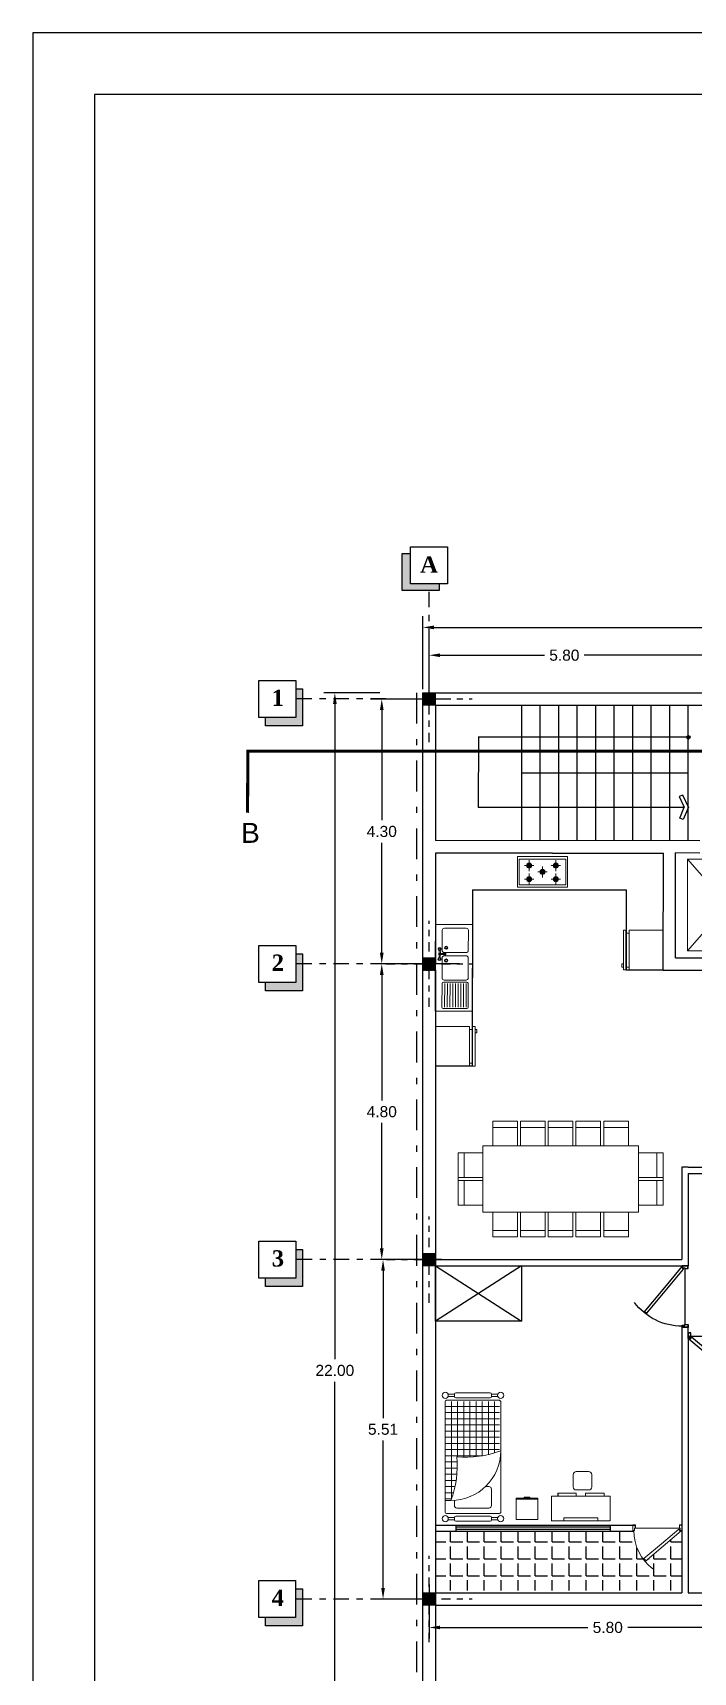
# Model space of a CAD drawing. Header units: metres. Extents: x 118 to 385, y 94 to 136.
# Drawn here: x 149.15 to 159.86, y 109.08 to 135.69 of the extents above; entities that cross this region are included whole.
import ezdxf
from ezdxf.enums import TextEntityAlignment as Align

# ---------------------------------------------------------------- set-up
doc = ezdxf.new("R2010")
doc.units = ezdxf.units.M
doc.header["$MEASUREMENT"] = 0
for name, pattern in [('ACAD_ISO02W100', [15, 12, -3]), ('ACAD_ISO10W100', [18, 12, -3, 0, -3]), ('DASHDOT', [1, 0.5, -0.25, 0, -0.25])]:
    doc.linetypes.add(name, pattern=pattern)
doc.layers.add('13', color=13, linetype='Continuous', lineweight=9)
doc.layers.add('Mobleman', color=8, linetype='Continuous', lineweight=9)
for name, color, linetype in [('AX bandi', 253, 'Continuous'), ('Dimention', 8, 'Continuous'), ('Engheta', 1, 'DASHDOT'), ('Pele', 8, 'Continuous'), ('Sotoon', 8, 'Continuous'), ('window', 8, 'Continuous')]:
    doc.layers.add(name, color=color, linetype=linetype)
doc.styles.add('77', font='swiss.ttf')
doc.styles.add('my number', font='timesbd.ttf')
doc.styles.get("Standard").update_dxf_attribs({"font": 'arial.ttf'})
doc.dimstyles.get("Standard").update_dxf_attribs({"dimtxt": 0.18, "dimasz": 0.18, "dimexe": 0.18, "dimexo": 0.0625, "dimgap": 0.09, "dimtad": 0, "dimtih": 1, "dimtoh": 1, "dimdec": 4, "dimzin": 0, "dimdsep": 46, "dimtxsty": 'Standard', "dimcen": 0.09, "dimadec": 0, "dimazin": 0, "dimtfac": 1, "dimtdec": 4, "dimtofl": 0, "dimtmove": 0, "dimatfit": 3, "dimfxl": 1, "dimtolj": 1, "dimtzin": 0, "dimarcsym": 0})

# ---------------------------------------------------------------- blocks, each defined once
blk = doc.blocks.new('*D46')
at = {"layer": 'Defpoints', "color": 0, "transparency": 16777216}
for p in [(169.282, 126.037), (155.479, 124.975), (169.282, 124.975)]:
    blk.add_point(p, dxfattribs=at)
at = {"layer": 'Dimention', "color": 0, "lineweight": -2, "transparency": 16777216}
for p, q in [((155.479, 125.037), (155.479, 126.217)), ((169.282, 125.037), (169.282, 126.217)), ((155.659, 126.037), (161.996, 126.037)), ((169.102, 126.037), (162.766, 126.037))]:
    blk.add_line(p, q, dxfattribs=at)
at = {"layer": 'Dimention', "color": 0, "transparency": 16777216}
for points in [[(155.659, 126.067), (155.659, 126.007), (155.479, 126.037)], [(169.102, 126.067), (169.102, 126.007), (169.282, 126.037)]]:
    blk.add_solid(points, dxfattribs=at)
at = {"layer": 'Dimention', "color": 0, "transparency": 16777216, "insert": (162.381, 126.037), "char_height": 0.18, "attachment_point": 5}
blk.add_mtext('\\A1;13.80', dxfattribs=at)
blk = doc.blocks.new('*D47')
at = {"layer": 'Defpoints', "color": 0, "transparency": 16777216}
for p in [(161.378, 125.585), (161.378, 125.058), (155.579, 124.775)]:
    blk.add_point(p, dxfattribs=at)
at = {"layer": 'Dimention', "color": 0, "lineweight": -2, "transparency": 16777216}
for p, q in [((155.579, 124.837), (155.579, 125.765)), ((161.378, 125.12), (161.378, 125.765)), ((155.759, 125.585), (157.451, 125.585)), ((161.198, 125.585), (158.098, 125.585))]:
    blk.add_line(p, q, dxfattribs=at)
at = {"layer": 'Dimention', "color": 0, "transparency": 16777216}
for points in [[(155.759, 125.615), (155.759, 125.555), (155.579, 125.585)], [(161.198, 125.615), (161.198, 125.555), (161.378, 125.585)]]:
    blk.add_solid(points, dxfattribs=at)
at = {"layer": 'Dimention', "color": 0, "transparency": 16777216, "insert": (157.774, 125.585), "char_height": 0.18, "attachment_point": 5}
blk.add_mtext('\\A1;5.80', dxfattribs=at)
blk = doc.blocks.new('*D50')
at = {"layer": 'Defpoints', "color": 0, "transparency": 16777216}
for p in [(154.051, 124.975), (154.845, 124.975), (155.379, 102.975)]:
    blk.add_point(p, dxfattribs=at)
at = {"layer": 'Dimention', "color": 0, "lineweight": -2, "transparency": 16777216}
for p, q in [((154.782, 124.975), (153.871, 124.975)), ((154.051, 124.795), (154.051, 114.157)), ((154.051, 103.155), (154.051, 113.793)), ((155.317, 102.975), (153.871, 102.975))]:
    blk.add_line(p, q, dxfattribs=at)
at = {"layer": 'Dimention', "color": 0, "transparency": 16777216}
for points in [[(154.021, 124.795), (154.081, 124.795), (154.051, 124.975)], [(154.021, 103.155), (154.081, 103.155), (154.051, 102.975)]]:
    blk.add_solid(points, dxfattribs=at)
at = {"layer": 'Dimention', "color": 0, "transparency": 16777216, "insert": (154.051, 113.975), "char_height": 0.18, "attachment_point": 5}
blk.add_mtext('\\A1;22.00', dxfattribs=at)
blk = doc.blocks.new('*D51')
at = {"layer": 'Defpoints', "color": 0, "transparency": 16777216}
for p in [(154.812, 124.874), (155.842, 124.874), (155.48, 120.575)]:
    blk.add_point(p, dxfattribs=at)
at = {"layer": 'Dimention', "color": 0, "lineweight": -2, "transparency": 16777216}
for p, q in [((155.78, 124.874), (154.632, 124.874)), ((154.812, 124.694), (154.812, 122.906)), ((154.812, 120.755), (154.812, 122.542)), ((155.417, 120.575), (154.632, 120.575))]:
    blk.add_line(p, q, dxfattribs=at)
at = {"layer": 'Dimention', "color": 0, "transparency": 16777216}
for points in [[(154.782, 124.694), (154.842, 124.694), (154.812, 124.874)], [(154.782, 120.755), (154.842, 120.755), (154.812, 120.575)]]:
    blk.add_solid(points, dxfattribs=at)
at = {"layer": 'Dimention', "color": 0, "transparency": 16777216, "insert": (154.812, 122.724), "char_height": 0.18, "attachment_point": 5}
blk.add_mtext('\\A1;4.30', dxfattribs=at)
blk = doc.blocks.new('*D52')
at = {"layer": 'Defpoints', "color": 0, "transparency": 16777216}
for p in [(154.812, 120.575), (156.136, 120.575), (155.483, 115.775)]:
    blk.add_point(p, dxfattribs=at)
at = {"layer": 'Dimention', "color": 0, "lineweight": -2, "transparency": 16777216}
for p, q in [((156.074, 120.575), (154.632, 120.575)), ((154.812, 120.395), (154.812, 118.357)), ((154.812, 115.955), (154.812, 117.993)), ((155.421, 115.775), (154.632, 115.775))]:
    blk.add_line(p, q, dxfattribs=at)
at = {"layer": 'Dimention', "color": 0, "transparency": 16777216}
for points in [[(154.782, 120.395), (154.842, 120.395), (154.812, 120.575)], [(154.782, 115.955), (154.842, 115.955), (154.812, 115.775)]]:
    blk.add_solid(points, dxfattribs=at)
at = {"layer": 'Dimention', "color": 0, "transparency": 16777216, "insert": (154.812, 118.175), "char_height": 0.18, "attachment_point": 5}
blk.add_mtext('\\A1;4.80', dxfattribs=at)
blk = doc.blocks.new('*D53')
at = {"layer": 'Defpoints', "color": 0, "transparency": 16777216}
for p in [(154.833, 115.775), (155.842, 115.775), (155.479, 110.265)]:
    blk.add_point(p, dxfattribs=at)
at = {"layer": 'Dimention', "color": 0, "lineweight": -2, "transparency": 16777216}
for p, q in [((155.78, 115.775), (154.653, 115.775)), ((154.833, 115.595), (154.833, 113.202)), ((154.833, 110.445), (154.833, 112.838)), ((155.416, 110.265), (154.653, 110.265))]:
    blk.add_line(p, q, dxfattribs=at)
at = {"layer": 'Dimention', "color": 0, "transparency": 16777216}
for points in [[(154.803, 115.595), (154.863, 115.595), (154.833, 115.775)], [(154.803, 110.445), (154.863, 110.445), (154.833, 110.265)]]:
    blk.add_solid(points, dxfattribs=at)
at = {"layer": 'Dimention', "color": 0, "transparency": 16777216, "insert": (154.833, 113.02), "char_height": 0.18, "attachment_point": 5}
blk.add_mtext('\\A1;5.51', dxfattribs=at)
blk = doc.blocks.new('lift')
at = {"layer": 'Mobleman'}
for p, q in [((158.439, 83.205), (157.039, 83.205)), ((157.039, 83.205), (157.039, 81.605)), ((157.039, 83.205), (157.457, 82.727)), ((158.439, 83.205), (158.02, 82.727)), ((158.439, 81.605), (158.439, 83.205)), ((157.457, 82.083), (157.039, 81.605)), ((158.02, 82.083), (158.439, 81.605)), ((157.039, 81.605), (158.439, 81.605))]:
    blk.add_line(p, q, dxfattribs=at)
at = {"layer": 'Mobleman', "linetype": 'ByBlock', "insert": (157.401, 82.508), "char_height": 0.24, "attachment_point": 1}
blk.add_mtext_dynamic_manual_height_columns('LIFT.', width=0.98793, gutter_width=1.2, heights=[0], dxfattribs=at)
blk = doc.blocks.new('AX')
at = {"linetype": 'Continuous'}
h = blk.add_hatch(dxfattribs=at)
h.set_pattern_fill('DOTS', color=256, scale=0.35, style=0)
h.paths.add_polyline_path([(-0.1, 0.1), (-0.1, 0), (0, 0), (0, 0.1)])
h.paths.add_polyline_path([(0, 0.1), (0, 0), (0.1, 0), (0.1, 0.1)])
h.paths.add_polyline_path([(0, 0), (0, -0.1), (0.1, -0.1), (0.1, 0)])
h.paths.add_polyline_path([(-0.1, 0), (-0.1, -0.1), (0, -0.1), (0, 0)])
h = blk.add_hatch(color=256)
h.paths.add_polyline_path([(0.1, 0), (0, 0), (0, -0.1), (0.1, -0.1)])
h.paths.add_polyline_path([(0.1, 0.1), (0, 0.1), (0, 0), (0.1, 0)])
h.paths.add_polyline_path([(0, 0.1), (-0.1, 0.1), (-0.1, 0), (0, 0)])
h.paths.add_polyline_path([(0, 0), (-0.1, 0), (-0.1, -0.1), (0, -0.1)])
at = {"color": 0, "linetype": 'DASHDOT', "ltscale": 0.3}
for p, q in [((0, -0.7), (0, 0.7)), ((-0.7, 0), (0.7, 0))]:
    blk.add_line(p, q, dxfattribs=at)
at = {"color": 0, "linetype": 'Continuous'}
blk.add_lwpolyline([(-0.1, 0.1), (0.1, 0.1), (0.1, -0.1), (-0.1, -0.1), (-0.1, 0.1)], dxfattribs=at)
blk = doc.blocks.new('AAAA')
at = {"linetype": 'Continuous'}
h = blk.add_hatch(color=256, dxfattribs=at)
h.paths.add_polyline_path([(0.577, 0.465), (0.577, 0.531), (0.51, 0.531), (0.51, 0.465)])
h.paths.add_polyline_path([(0.643, 0.465), (0.643, 0.531), (0.577, 0.531), (0.577, 0.465)])
h.paths.add_polyline_path([(0.577, 0.465), (0.577, 0.398), (0.643, 0.398), (0.643, 0.465)])
h.paths.add_polyline_path([(0.577, 0.465), (0.51, 0.465), (0.51, 0.398), (0.577, 0.398)])
at = {"linetype": 'ACAD_ISO02W100', "xscale": 0.6666, "yscale": 0.6666, "zscale": 0.6666}
blk.add_blockref('AX', (0.577, 0.465), dxfattribs=at)
blk = doc.blocks.new('door10040')
at = {"color": 0, "linetype": 'Continuous'}
for p, q in [((0.383, 0.407), (0.754, 0.719)), ((0.77, 0.67), (0.413, 0.371)), ((0.759, 0.713), (0.744, 0.701)), ((0.745, 0.7), (0.77, 0.67)), ((0.014, 0.098), (0.383, 0.407)), ((0.413, 0.371), (0.056, 0.071)), ((0.031, 0.102), (0.019, 0.092)), ((0.056, 0.071), (0.031, 0.102))]:
    blk.add_line(p, q, dxfattribs=at)
blk.add_line((0.014, 0.098), (0.019, 0.092))
at = {"color": 0}
blk.add_line((0.046, 0.052), (0.954, 0.052), dxfattribs=at)
at = {"color": 0, "linetype": 'Continuous'}
for points in [[(0.046, 0.052), (0.046, 0), (0, 0), (0, 0.092), (0.034, 0.092), (0.034, 0.052)], [(0.044, 0.051), (0.044, 0.002), (0.002, 0.002), (0.002, 0.09), (0.032, 0.09), (0.032, 0.051)], [(0.954, 0.052), (0.954, 0), (1, 0), (1, 0.092), (0.966, 0.092), (0.966, 0.052)], [(0.956, 0.051), (0.956, 0.002), (0.998, 0.002), (0.998, 0.09), (0.968, 0.09), (0.968, 0.051)]]:
    blk.add_lwpolyline(points, close=True, dxfattribs=at)
blk.add_arc((0.029, 0.103), 0.951, 359.3821, 53.5532, dxfattribs=at)
blk = doc.blocks.new('door80')
at = {"color": 0, "linetype": 'Continuous'}
for p, q in [((-0.593581, 0.573519), (-0.61896, 0.543274)), ((-0.61896, 0.543274), (-0.336253, 0.306055)), ((-0.606346, 0.58423), (-0.593581, 0.573519)), ((-0.305644, 0.342533), (-0.601094, 0.590445)), ((-0.336253, 0.306055), (-0.053546, 0.068835)), ((-0.013818, 0.097661), (-0.305644, 0.342533)), ((-0.053546, 0.068835), (-0.028167, 0.099081)), ((-0.028167, 0.099081), (-0.019048, 0.091429)), ((-0.019048, 0.091429), (-0.013818, 0.097661))]:
    blk.add_line(p, q, dxfattribs=at)
at = {"color": 0}
blk.add_line((-0.757143, 0.051946), (-0.042857, 0.051946), dxfattribs=at)
at = {"color": 0, "linetype": 'Continuous'}
for points in [[(-0.757143, 0.051946), (-0.757143, 0), (-0.8, 0), (-0.8, 0.091429), (-0.769048, 0.091429), (-0.769048, 0.051946)], [(-0.759048, 0.050041), (-0.759048, 0.001905), (-0.798095, 0.001905), (-0.798095, 0.089524), (-0.770952, 0.089524), (-0.770952, 0.050041)], [(-0.042857, 0.051946), (-0.042857, 0), (0, 0), (0, 0.091429), (-0.030952, 0.091429), (-0.030952, 0.051946)], [(-0.040952, 0.050041), (-0.040952, 0.001905), (-0.001905, 0.001905), (-0.001905, 0.089524), (-0.029048, 0.089524), (-0.029048, 0.050041)]]:
    blk.add_lwpolyline(points, close=True, dxfattribs=at)
blk.add_arc((-0.030525, 0.102962), 0.750459, 125.995317, 180.880619, dxfattribs=at)
blk = doc.blocks.new('S2')
for p, q in [((-1.405312, 0), (-0.534256, 0)), ((-1.405312, 0), (-1.405312, -0.6)), ((-0.534256, 0), (0, 0)), ((-0.534256, 0), (-0.534256, 0)), ((0, 0), (0, -0.6)), ((-1.362239, -0.513965), (-1.362239, -0.13238)), ((-1.340421, -0.110562), (-0.958565, -0.110562)), ((-1.340421, -0.153965), (-0.958565, -0.153965)), ((-1.340421, -0.197601), (-0.958565, -0.197601)), ((-1.340421, -0.241238), (-0.958565, -0.241238)), ((-0.936747, -0.513965), (-0.936747, -0.13238)), ((-0.900345, -0.50031), (-0.900345, -0.146035)), ((-0.864872, -0.110562), (-0.541234, -0.110562)), ((-0.492156, -0.062977), (-0.535173, -0.062977)), ((-0.505761, -0.146035), (-0.505761, -0.50031)), ((-0.465839, -0.056908), (-0.492156, -0.056908)), ((-0.492156, -0.056908), (-0.492156, -0.062977)), ((-0.486662, -0.166737), (-0.486662, -0.062977)), ((-0.469888, -0.062977), (-0.469888, -0.166737)), ((-0.465839, -0.062584), (-0.465839, -0.056908)), ((-0.420822, -0.062584), (-0.465839, -0.062584)), ((-0.454037, -0.146035), (-0.454037, -0.50031)), ((-0.094926, -0.110562), (-0.418564, -0.110562)), ((-0.059453, -0.50031), (-0.059453, -0.146035)), ((-1.340421, -0.284874), (-0.958565, -0.284874)), ((-1.340421, -0.32851), (-0.958565, -0.32851)), ((-1.340421, -0.372147), (-0.958565, -0.372147)), ((-1.340421, -0.415783), (-0.958565, -0.415783)), ((-1.340421, -0.459419), (-0.958565, -0.459419)), ((-1.340421, -0.503056), (-0.958565, -0.503056)), ((-1.405312, -0.6), (0, -0.6)), ((-0.958565, -0.535783), (-1.340421, -0.535783)), ((-0.524878, -0.535783), (-0.864872, -0.535783)), ((-0.43492, -0.535783), (-0.094926, -0.535783))]:
    blk.add_line(p, q)
for centre, radius in [((-0.584431, -0.175644), 0.025684), ((-0.584431, -0.175644), 0.015147), ((-0.559899, -0.069928), 0.025684), ((-0.559899, -0.069928), 0.015147), ((-0.396211, -0.069928), 0.025684), ((-0.396211, -0.069928), 0.015147), ((-0.375366, -0.175644), 0.025684), ((-0.375366, -0.175644), 0.015147)]:
    blk.add_circle(centre, radius)
for centre, radius, start, end in [((-1.340421, -0.13238), 0.021818, 90, 180), ((-0.958565, -0.13238), 0.021818, 0, 90), ((-0.864872, -0.146035), 0.035473, 90, 180), ((-0.541234, -0.146035), 0.035473, 360, 90), ((-0.474883, 0.147947), 0.232181, 254.988603, 267.092068), ((-0.478275, -0.161679), 0.012139, 133.706473, 46.292618), ((-0.478275, -0.077365), 0.016654, 59.759206, 120.240794), ((-0.478275, -0.152349), 0.016654, 239.759206, 300.240794), ((-0.47853, 0.190309), 0.274548, 271.803979, 282.186318), ((-0.418564, -0.146035), 0.035473, 90, 180), ((-0.094926, -0.146035), 0.035473, 0, 90), ((-1.340421, -0.513965), 0.021818, 180, 270), ((-0.958565, -0.513965), 0.021818, 270, 0), ((-0.864872, -0.50031), 0.035473, 180, 270), ((-0.541234, -0.50031), 0.035473, 270, 360), ((-0.418564, -0.50031), 0.035473, 180, 270), ((-0.094926, -0.50031), 0.035473, 270, 0)]:
    blk.add_arc(centre, radius, start, end)
blk = doc.blocks.new('G')
at = {"linetype": 'Continuous'}
h = blk.add_hatch(color=0, dxfattribs=at)
h.paths.add_polyline_path([(0.188, -0.191), (0.188, -0.149), (0.23, -0.149, -0.414214)])
h.paths.add_polyline_path([(0.23, -0.149), (0.188, -0.149), (0.188, -0.107, -0.414214)])
h.paths.add_polyline_path([(0.188, -0.149), (0.146, -0.149, -0.414214), (0.188, -0.107)])
h.paths.add_polyline_path([(0.188, -0.191, -0.414214), (0.146, -0.149), (0.188, -0.149)])
h = blk.add_hatch(color=0, dxfattribs=at)
h.paths.add_polyline_path([(0.406, -0.209), (0.406, -0.251), (0.447, -0.251, 0.414214)])
h.paths.add_polyline_path([(0.447, -0.251), (0.406, -0.251), (0.406, -0.292, 0.414214)])
h.paths.add_polyline_path([(0.406, -0.251), (0.364, -0.251, 0.414214), (0.406, -0.292)])
h.paths.add_polyline_path([(0.406, -0.209, 0.414214), (0.364, -0.251), (0.406, -0.251)])
h = blk.add_hatch(color=0, dxfattribs=at)
h.paths.add_polyline_path([(0.623, -0.191), (0.623, -0.149), (0.665, -0.149, -0.414214)])
h.paths.add_polyline_path([(0.665, -0.149), (0.623, -0.149), (0.623, -0.107, -0.414214)])
h.paths.add_polyline_path([(0.623, -0.149), (0.582, -0.149, -0.414214), (0.623, -0.107)])
h.paths.add_polyline_path([(0.623, -0.191, -0.414214), (0.582, -0.149), (0.623, -0.149)])
h = blk.add_hatch(color=0, dxfattribs=at)
h.paths.add_polyline_path([(0.188, -0.328), (0.188, -0.369), (0.23, -0.369, 0.414214)])
h.paths.add_polyline_path([(0.23, -0.369), (0.188, -0.369), (0.188, -0.411, 0.414214)])
h.paths.add_polyline_path([(0.188, -0.369), (0.146, -0.369, 0.414214), (0.188, -0.411)])
h.paths.add_polyline_path([(0.188, -0.328, 0.414214), (0.146, -0.369), (0.188, -0.369)])
h = blk.add_hatch(color=0, dxfattribs=at)
h.paths.add_polyline_path([(0.623, -0.328), (0.623, -0.369), (0.665, -0.369, 0.414214)])
h.paths.add_polyline_path([(0.665, -0.369), (0.623, -0.369), (0.623, -0.411, 0.414214)])
h.paths.add_polyline_path([(0.623, -0.369), (0.582, -0.369, 0.414214), (0.623, -0.411)])
h.paths.add_polyline_path([(0.623, -0.328, 0.414214), (0.582, -0.369), (0.623, -0.369)])
at = {"color": 0, "linetype": 'Continuous'}
for p, q in [((0, 0), (0.812, 0)), ((0, -0.5), (0, 0)), ((0.812, 0), (0.812, -0.5)), ((0.782, -0.042), (0.03, -0.042)), ((0.03, -0.042), (0.03, -0.459)), ((0.265, -0.149), (0.112, -0.149)), ((0.188, -0.059), (0.188, -0.239)), ((0.329, -0.251), (0.482, -0.251)), ((0.406, -0.161), (0.406, -0.341)), ((0.7, -0.149), (0.547, -0.149)), ((0.623, -0.059), (0.623, -0.239)), ((0.782, -0.459), (0.782, -0.042)), ((0.812, -0.5), (0, -0.5)), ((0.03, -0.459), (0.782, -0.459)), ((0.265, -0.369), (0.112, -0.369)), ((0.188, -0.279), (0.188, -0.459)), ((0.7, -0.369), (0.547, -0.369)), ((0.623, -0.279), (0.623, -0.459))]:
    blk.add_line(p, q, dxfattribs=at)
for centre in [(0.188, -0.149), (0.406, -0.251), (0.623, -0.149), (0.188, -0.369), (0.623, -0.369)]:
    blk.add_circle(centre, 0.0417, dxfattribs=at)
blk = doc.blocks.new('yakhchal')
at = {"linetype": 'Continuous'}
for p, q in [((0, 0), (-0.643318, 0)), ((-0.643318, 0), (-0.643318, -0.551415)), ((0, -0.551415), (0, 0)), ((-0.643318, -0.551415), (0, -0.551415)), ((-0.643318, -0.597366), (-0.643318, -0.643318)), ((-0.643318, -0.597366), (0, -0.597366)), ((-0.643318, -0.643318), (0, -0.643318)), ((-0.597366, -0.551415), (-0.597366, -0.597366)), ((-0.100736, -0.671236), (-0.100736, -0.643318)), ((-0.047221, -0.671236), (-0.100736, -0.671236)), ((-0.047221, -0.643318), (-0.047221, -0.671236)), ((-0.045951, -0.551415), (-0.045951, -0.597366)), ((0, -0.597366), (0, -0.643318))]:
    blk.add_line(p, q, dxfattribs=at)
blk = doc.blocks.new('miz 12')
for p, q in [((-0.562729, 1.662987), (-0.512729, 1.662987)), ((-1.075459, 1.1), (-1.075459, 1.262987)), ((0, 1.262987), (-1.075459, 1.262987)), ((-1.075459, 1.262987), (0, 1.262987)), ((-1.075459, 1.1), (-1.075459, -1.1)), ((0, 1.1), (0, 1.262987)), ((0, 1.1), (0, -1.1)), ((-1.075459, -1.1), (-1.075459, -1.262987)), ((-1.075459, -1.262987), (0, -1.262987)), ((0, -1.262987), (-1.075459, -1.262987)), ((0, -1.1), (0, -1.262987)), ((-0.562729, -1.662987), (-0.512729, -1.662987))]:
    blk.add_line(p, q)
at = {"color": 0}
for p, q in [((-0.562729, 1.562987), (-0.962729, 1.562987)), ((-0.112729, 1.562987), (-0.512729, 1.562987)), ((-1.375459, 1.1), (-1.375459, 0.7)), ((0.3, 1.1), (0.3, 0.7)), ((-1.375459, 0.65), (-1.375459, 0.25)), ((0.3, 0.65), (0.3, 0.25)), ((-1.375459, 0.2), (-1.375459, -0.2)), ((-1.375459, 0.2), (-1.375459, -0.2)), ((0.3, 0.2), (0.3, -0.2)), ((0.3, 0.2), (0.3, -0.2)), ((-1.375459, -0.25), (-1.375459, -0.65)), ((0.3, -0.25), (0.3, -0.65)), ((-1.375459, -0.7), (-1.375459, -1.1)), ((0.3, -0.7), (0.3, -1.1)), ((-0.562729, -1.562987), (-0.962729, -1.562987)), ((-0.112729, -1.562987), (-0.512729, -1.562987))]:
    blk.add_line(p, q, dxfattribs=at)
for points in [[(-0.562729, 1.662987), (-0.562729, 1.262987), (-0.962729, 1.262987), (-0.962729, 1.662987)], [(-0.112729, 1.662987), (-0.112729, 1.262987), (-0.512729, 1.262987), (-0.512729, 1.662987)], [(-1.475459, 1.1), (-1.075459, 1.1), (-1.075459, 0.7), (-1.475459, 0.7)], [(0.4, 1.1), (0, 1.1), (0, 0.7), (0.4, 0.7)], [(-1.475459, 0.65), (-1.075459, 0.65), (-1.075459, 0.25), (-1.475459, 0.25)], [(0.4, 0.65), (0, 0.65), (0, 0.25), (0.4, 0.25)], [(-1.475459, 0.2), (-1.075459, 0.2), (-1.075459, -0.2), (-1.475459, -0.2)], [(-1.475459, 0.2), (-1.075459, 0.2), (-1.075459, -0.2), (-1.475459, -0.2)], [(0.4, 0.2), (0, 0.2), (0, -0.2), (0.4, -0.2)], [(0.4, 0.2), (0, 0.2), (0, -0.2), (0.4, -0.2)], [(-1.475459, -0.25), (-1.075459, -0.25), (-1.075459, -0.65), (-1.475459, -0.65)], [(0.4, -0.25), (0, -0.25), (0, -0.65), (0.4, -0.65)], [(-1.475459, -0.7), (-1.075459, -0.7), (-1.075459, -1.1), (-1.475459, -1.1)], [(0.4, -0.7), (0, -0.7), (0, -1.1), (0.4, -1.1)], [(-0.562729, -1.662987), (-0.562729, -1.262987), (-0.962729, -1.262987), (-0.962729, -1.662987)], [(-0.112729, -1.662987), (-0.112729, -1.262987), (-0.512729, -1.262987), (-0.512729, -1.662987)]]:
    blk.add_lwpolyline(points, close=True, dxfattribs=at)
blk = doc.blocks.new('*D108')
at = {"layer": 'Defpoints', "color": 0, "transparency": 16777216}
for p in [(155.579, 110.565), (161.378, 109.803), (161.378, 109.803)]:
    blk.add_point(p, dxfattribs=at)
at = {"layer": 'Dimention', "color": 0, "lineweight": -2, "transparency": 16777216}
for p, q in [((155.579, 110.502), (155.579, 109.623)), ((161.378, 109.866), (161.378, 109.983)), ((155.759, 109.803), (158.155, 109.803)), ((161.198, 109.803), (158.802, 109.803))]:
    blk.add_line(p, q, dxfattribs=at)
at = {"layer": 'Dimention', "color": 0, "transparency": 16777216}
for points in [[(155.759, 109.833), (155.759, 109.773), (155.579, 109.803)], [(161.198, 109.833), (161.198, 109.773), (161.378, 109.803)]]:
    blk.add_solid(points, dxfattribs=at)
at = {"layer": 'Dimention', "color": 0, "transparency": 16777216, "insert": (158.478, 109.803), "char_height": 0.18, "attachment_point": 5}
blk.add_mtext('\\A1;5.80', dxfattribs=at)

msp = doc.modelspace()

# ---------------------------------------------------------------- hatches: boundary and pattern name
h = msp.add_hatch()
h.set_pattern_fill('ANGLE', color=256)
h.set_pattern_definition([(0, (0, -0.4565), (0, 0.275), [0.2, -0.075]), (90, (0, -0.4565), (-0.275, 2e-17), [0.2, -0.075])])
edge = h.paths.add_edge_path()
edge.add_line((159.08229, 110.87292), (159.08228, 110.87292))
edge.add_line((159.08228, 110.87292), (159.07703, 110.87913))
edge.add_line((159.07703, 110.87913), (159.07703, 110.87913))
edge.add_arc((159.65285, 111.3604), 0.75046, 179.9193, 219.888691, ccw=False)
edge.add_line((158.9024, 111.36146), (155.68147, 111.36146))
edge.add_line((155.68147, 111.36146), (155.68147, 110.40583))
edge.add_line((155.68147, 110.40583), (159.68147, 110.40583))
edge.add_line((159.68147, 110.40583), (159.68147, 111.37193))
edge.add_line((159.68147, 111.37193), (159.66433, 111.37193))
edge.add_line((159.66433, 111.37193), (159.66956, 111.3657))
edge.add_line((159.66956, 111.3657), (159.37773, 111.12083))
edge.add_line((159.37773, 111.12083), (159.08229, 110.87292))
at = {"layer": 'AX bandi'}
for points in [[(155.74222, 126.63655), (155.74222, 126.74609), (155.27962, 126.74609), (155.27962, 127.23619), (155.14258, 127.23619), (155.14258, 126.63655)], [(153.52544, 125.03771), (153.4159, 125.03771), (153.4159, 124.57512), (152.92579, 124.57512), (152.92579, 124.43807), (153.52544, 124.43807)], [(153.52527, 120.73774), (153.41573, 120.73774), (153.41573, 120.27514), (152.92562, 120.27514), (152.92562, 120.1381), (153.52527, 120.1381)], [(153.52748, 115.93768), (153.41794, 115.93768), (153.41794, 115.47508), (152.92783, 115.47508), (152.92783, 115.33804), (153.52748, 115.33804)], [(153.52489, 110.42768), (153.41536, 110.42768), (153.41536, 109.96508), (152.92525, 109.96508), (152.92525, 109.82804), (153.52489, 109.82804)]]:
    msp.add_hatch(color=256, dxfattribs=at).paths.add_polyline_path(points)
at = {"layer": 'window'}
h = msp.add_hatch(color=256, dxfattribs=at)
h.dxf.hatch_style = 1
h.paths.add_polyline_path([(159.78678, 124.2807), (159.78678, 124.22445, 1)])
h.paths.add_polyline_path([(159.78678, 124.2807, 0.41421356), (159.75866, 124.25257), (159.78678, 124.25257)])
h.paths.add_polyline_path([(159.75866, 124.25257, 0.41421356), (159.78678, 124.22445), (159.78678, 124.25257)])

# ---------------------------------------------------------------- linework, layer by layer
for p, q in [((178.85153, 135.68933), (149.15153, 135.68933)), ((149.15153, 135.68933), (149.15153, 93.68933)), ((150.15153, 134.68933), (150.15153, 94.68933)), ((177.85153, 134.68933), (150.15153, 134.68933)), ((155.47862, 102.97493), (155.47945, 124.97493)), ((155.47945, 124.97493), (169.28198, 124.97493)), ((155.68147, 124.77493), (161.21459, 124.77485)), ((155.68147, 124.77493), (155.68147, 122.57948)), ((157.07781, 124.77493), (157.07781, 122.57493)), ((157.37781, 124.77493), (157.37781, 122.57493)), ((157.67781, 124.77493), (157.67781, 122.57493)), ((157.97781, 124.77493), (157.97781, 122.57493)), ((158.27781, 124.77493), (158.27781, 122.57493)), ((158.57781, 124.77493), (158.57781, 122.57493)), ((158.87781, 124.77493), (158.87781, 122.57493)), ((159.17781, 124.77493), (159.17781, 122.57493)), ((159.47781, 124.77493), (159.47781, 122.57493)), ((159.77781, 124.77493), (159.77781, 122.57493)), ((157.07781, 123.67493), (159.77781, 123.67493)), ((159.97304, 122.5742), (155.68147, 122.57948)), ((155.68147, 122.37493), (155.68147, 120.57497)), ((157.57924, 122.37493), (155.68147, 122.37493)), ((157.57924, 122.37493), (159.38406, 122.37493)), ((159.37821, 120.47497), (159.38375, 122.37493)), ((159.57821, 120.67497), (159.57936, 122.37497)), ((159.97264, 122.37446), (159.57936, 122.37497)), ((159.57821, 120.67497), (161.27821, 120.67497)), ((155.68147, 120.47595), (155.68147, 111.81796)), ((159.37807, 120.47497), (161.47807, 120.47497)), ((159.68147, 117.27449), (159.68147, 115.77491)), ((159.78147, 117.27449), (159.68147, 117.27449)), ((159.78147, 117.17449), (159.77969, 115.67491)), ((159.78147, 117.27449), (161.47807, 117.27449)), ((159.78147, 117.17449), (161.47807, 117.17449)), ((155.68147, 115.77491), (159.68147, 115.77491)), ((155.68147, 115.67491), (159.77969, 115.67491)), ((159.68147, 114.67491), (159.68147, 111.83034)), ((159.68147, 114.67491), (159.68738, 114.67491)), ((159.77777, 114.67684), (159.77955, 114.58627)), ((159.78147, 114.58434), (159.77955, 114.58434)), ((159.78147, 114.58434), (159.8258, 114.58434)), ((159.78147, 114.49396), (159.78147, 110.36491)), ((155.68147, 111.81796), (155.68147, 103.17493)), ((155.68147, 111.81796), (155.68147, 110.81796)), ((159.68147, 111.83034), (159.68147, 110.36491)), ((155.68147, 111.4652), (158.92624, 111.4652)), ((155.68147, 111.3652), (158.9024, 111.3652)), ((155.67888, 110.36491), (159.68147, 110.36491)), ((159.78147, 110.36491), (163.97549, 110.3649)), ((155.68147, 110.16491), (159.78147, 110.16491)), ((159.78147, 110.16491), (166.57548, 110.16491))]:
    msp.add_line(p, q)
at = {"color": 251, "true_color": 0x636466}
for p, q in [((158.78375, 122.37493), (158.78375, 122.37668)), ((156.28147, 121.77493), (156.27923, 118.91468)), ((156.28147, 121.77493), (158.782, 121.77493)), ((158.77821, 120.47672), (158.782, 121.77493)), ((159.382, 121.77493), (159.38406, 121.77493)), ((158.77821, 120.47672), (159.37821, 120.47672)), ((156.27923, 118.91468), (155.68147, 118.91468)), ((155.68147, 115.67491), (157.08147, 115.67491)), ((155.68147, 114.77491), (155.68147, 115.67491)), ((155.68147, 115.67491), (157.08147, 114.77491)), ((157.08147, 115.67491), (155.68147, 114.77491)), ((157.08147, 115.67491), (157.08147, 114.77491)), ((157.08147, 114.77491), (155.68147, 114.77491)), ((157.66796, 111.98485), (157.66796, 111.93485)), ((156.01558, 111.4652), (156.01558, 111.3652)), ((156.01558, 111.4363), (158.51796, 111.4363)), ((156.01558, 111.3963), (158.51796, 111.3963)), ((158.51796, 111.4652), (158.51796, 111.3652))]:
    msp.add_line(p, q, dxfattribs=at)
at = {"layer": '13', "linetype": 'ACAD_ISO10W100', "ltscale": 0.1, "const_width": 0.05}
msp.add_lwpolyline([(171.24677, 123.17269), (171.24677, 124.02657), (152.64063, 124.02657), (152.63449, 123.02708)], dxfattribs=at)
at = {"layer": 'AX bandi', "linetype": 'DASHDOT', "ltscale": 0.5}
for p, q in [((155.57944, 125.76487), (155.57944, 126.74609)), ((154.87951, 124.87494), (153.4159, 124.87494)), ((154.87934, 120.57496), (153.41573, 120.57496)), ((154.88155, 115.7749), (153.41794, 115.7749)), ((154.87897, 110.2649), (153.41536, 110.2649))]:
    msp.add_line(p, q, dxfattribs=at)
at = {"layer": 'AX bandi', "linetype": 'Continuous'}
for points in [[(155.74222, 126.74609), (155.74222, 126.63655), (155.14258, 126.63655), (155.14258, 127.23619), (155.27962, 127.23619)], [(153.4159, 125.03771), (153.52544, 125.03771), (153.52544, 124.43807), (152.92579, 124.43807), (152.92579, 124.57512)], [(153.41573, 120.73774), (153.52527, 120.73774), (153.52527, 120.1381), (152.92562, 120.1381), (152.92562, 120.27514)], [(153.41794, 115.93768), (153.52748, 115.93768), (153.52748, 115.33804), (152.92783, 115.33804), (152.92783, 115.47508)], [(153.41536, 110.42768), (153.52489, 110.42768), (153.52489, 109.82804), (152.92525, 109.82804), (152.92525, 109.96508)]]:
    msp.add_lwpolyline(points, dxfattribs=at)
for points in [[(155.87926, 127.34573), (155.87926, 126.74609), (155.27962, 126.74609), (155.27962, 127.34573)], [(152.81625, 125.17476), (153.4159, 125.17476), (153.4159, 124.57512), (152.81625, 124.57512)], [(152.81608, 120.87478), (153.41573, 120.87478), (153.41573, 120.27514), (152.81608, 120.27514)], [(152.81829, 116.07473), (153.41794, 116.07473), (153.41794, 115.47508), (152.81829, 115.47508)], [(152.81571, 110.56473), (153.41536, 110.56473), (153.41536, 109.96508), (152.81571, 109.96508)]]:
    msp.add_lwpolyline(points, close=True, dxfattribs=at)
at = {"layer": 'Engheta'}
msp.add_line((155.37455, 124.97493), (155.37455, 102.97493), dxfattribs=at)
at = {"layer": 'Mobleman'}
for p, q in [((155.8411, 113.47047), (155.8411, 111.67047)), ((156.7211, 113.39047), (155.8411, 113.39047)), ((156.7211, 113.49047), (155.8611, 113.49047)), ((155.88693, 113.59047), (155.9911, 113.59047)), ((155.88693, 113.55047), (155.9911, 113.55047)), ((155.9411, 111.88353), (155.9411, 113.47156)), ((155.9911, 113.55047), (155.9911, 113.59047)), ((156.0111, 113.61047), (156.5711, 113.61047)), ((156.0111, 113.53047), (156.5711, 113.53047)), ((156.0411, 112.57448), (156.0411, 113.47156)), ((156.1411, 112.56871), (156.1411, 113.47156)), ((156.2411, 112.56933), (156.2411, 113.47156)), ((156.3411, 112.57634), (156.3411, 113.47156)), ((156.4411, 112.58983), (156.4411, 113.47156)), ((156.5411, 112.60997), (156.5411, 113.47156)), ((156.69528, 113.59047), (156.5911, 113.59047)), ((156.5911, 113.55047), (156.5911, 113.59047)), ((156.69528, 113.55047), (156.5911, 113.55047)), ((156.6411, 112.63703), (156.6411, 113.47156)), ((156.7411, 113.47047), (156.7411, 111.67047)), ((156.7211, 113.29047), (155.8411, 113.29047)), ((156.7211, 113.19047), (155.8411, 113.19047)), ((156.7211, 113.09047), (155.8411, 113.09047)), ((156.7211, 112.99047), (155.8411, 112.99047)), ((156.7211, 112.89047), (155.8411, 112.89047)), ((156.7211, 112.79047), (155.8411, 112.79047)), ((156.7211, 112.69047), (155.8411, 112.69047)), ((156.44486, 112.59047), (155.8411, 112.59047)), ((156.03563, 112.49047), (155.8411, 112.49047)), ((156.0367, 112.39047), (155.8411, 112.39047)), ((157.96796, 112.33485), (158.16796, 112.33485)), ((156.03137, 112.29047), (155.8411, 112.29047)), ((156.0196, 112.19047), (155.8411, 112.19047)), ((156.00123, 112.09047), (155.8411, 112.09047)), ((156.5511, 112.09038), (156.49428, 112.09038)), ((156.5911, 112.05038), (156.5911, 111.78177)), ((157.91796, 112.08485), (157.91796, 112.28485)), ((158.21796, 112.28485), (158.21796, 112.08485)), ((155.97603, 111.99047), (155.8411, 111.99047)), ((155.94363, 111.89047), (155.8411, 111.89047)), ((155.93385, 111.86414), (155.8411, 111.86414)), ((155.9911, 111.86618), (155.9911, 111.78177)), ((156.99211, 111.90379), (156.99211, 111.55379)), ((157.34211, 111.90379), (156.99211, 111.90379)), ((157.34211, 111.88679), (156.99211, 111.88679)), ((157.12211, 111.92079), (157.12211, 111.90379)), ((157.21211, 111.92079), (157.12211, 111.92079)), ((157.21211, 111.92079), (157.21211, 111.90379)), ((157.34211, 111.55379), (157.34211, 111.90379)), ((157.66796, 111.98485), (157.96796, 111.98485)), ((158.16796, 112.03485), (157.96796, 112.03485)), ((157.96796, 111.93485), (157.96796, 111.98485)), ((158.11796, 111.93485), (158.11796, 111.98485)), ((158.11796, 111.98485), (158.41796, 111.98485)), ((158.41796, 111.98485), (158.41796, 111.93485)), ((156.7211, 111.65047), (155.8611, 111.65047)), ((155.88693, 111.59047), (155.9911, 111.59047)), ((155.88693, 111.55047), (155.9911, 111.55047)), ((155.9911, 111.59047), (155.9911, 111.55047)), ((156.0111, 111.61047), (156.5711, 111.61047)), ((156.0111, 111.53047), (156.5711, 111.53047)), ((156.5511, 111.74177), (156.0311, 111.74177)), ((156.5911, 111.59047), (156.5911, 111.55047)), ((156.69528, 111.59047), (156.5911, 111.59047)), ((156.69528, 111.55047), (156.5911, 111.55047)), ((156.99211, 111.55379), (157.34211, 111.55379))]:
    msp.add_line(p, q, dxfattribs=at)
msp.add_lwpolyline([(158.51796, 111.53485), (158.51796, 111.93485), (157.56796, 111.93485), (157.56796, 111.53485)], close=True, dxfattribs=at)
msp.add_lwpolyline([(157.76796, 111.53485), (157.76796, 111.58485), (158.31796, 111.58485), (158.31796, 111.53485)], dxfattribs=at)
for centre in [(155.8411, 113.57047), (156.7411, 113.57047), (155.8411, 111.57047), (156.7411, 111.57047)]:
    msp.add_circle(centre, 0.05, dxfattribs=at)
for centre, radius, start, end in [((155.8611, 113.47047), 0.02, 90, 180), ((156.0111, 113.59047), 0.02, 90, 180), ((156.0111, 113.55047), 0.02, 180, 270), ((156.5711, 113.59047), 0.02, 0, 90), ((156.5711, 113.55047), 0.02, 270, 0), ((156.7211, 113.47047), 0.02, 0, 90), ((155.93385, 112.6714), 0.80726, 270, 0), ((154.46791, 112.42381), 1.56914, 339.104094, 5.549252), ((156.18144, 114.13734), 1.56914, 264.450748, 290.895906), ((157.96796, 112.28485), 0.05, 90, 180), ((158.16796, 112.28485), 0.05, 0, 90), ((156.5511, 112.05038), 0.04, 0, 90), ((157.96796, 112.08485), 0.05, 180, 270), ((158.16796, 112.08485), 0.05, 270, 0), ((156.0311, 111.78177), 0.04, 180, 270), ((156.5511, 111.78177), 0.04, 270, 0), ((155.8611, 111.67047), 0.02, 180, 270), ((156.0111, 111.59047), 0.02, 90, 180), ((156.0111, 111.55047), 0.02, 180, 270), ((156.5711, 111.59047), 0.02, 0, 90), ((156.5711, 111.55047), 0.02, 270, 0), ((156.7211, 111.67047), 0.02, 270, 0)]:
    msp.add_arc(centre, radius, start, end, dxfattribs=at)
at = {"layer": 'Pele'}
for p, q in [((156.37872, 124.25502), (156.37685, 123.11177)), ((159.78781, 124.25524), (156.3785, 124.25502)), ((159.71513, 123.11198), (156.37671, 123.11177))]:
    msp.add_line(p, q, dxfattribs=at)
at = {"layer": 'Pele', "linetype": 'ByBlock'}
for points in [[(159.78781, 123.11843), (159.69364, 123.31609), (159.63858, 123.28986), (159.71703, 123.11676)], [(159.78781, 123.11843), (159.70305, 122.91655), (159.64682, 122.94016), (159.71703, 123.11676)]]:
    msp.add_lwpolyline(points, dxfattribs=at)
at = {"layer": 'Pele'}
msp.add_circle((159.78678, 124.25257), 0.02813, dxfattribs=at)

# ---------------------------------------------------------------- block references
at = {"color": 0, "xscale": 0.9299533948105473, "yscale": 0.9299533948105473, "zscale": 0.9299533948105473, "rotation": 359.9248988354888}
msp.add_blockref('lift', (13.63096, 45.08953), dxfattribs=at)
at = {"color": 251, "true_color": 0x636466, "xscale": -1}
for p, rotation in [((159.77969, 115.67491), 90), ((159.77955, 114.58627), 180)]:
    msp.add_blockref('door10040', p, dxfattribs=dict(at, rotation=rotation))
at = {"layer": 'Mobleman'}
msp.add_blockref('G', (157.01351, 122.31905), dxfattribs=at)
for name, p, rotation in [('S2', (155.68148, 121.21398), 89.83705755242498), ('miz 12', (157.71245, 117.6206), 90)]:
    msp.add_blockref(name, p, dxfattribs=dict(at, rotation=rotation))
at = {"layer": 'Mobleman', "linetype": 'ByBlock'}
for p, rotation in [((159.37821, 120.47672), 270.0175309307413), ((155.68153, 119.558), 90.03506186147807)]:
    msp.add_blockref('yakhchal', p, dxfattribs=dict(at, rotation=rotation))
at = {"layer": 'Mobleman', "xscale": -1, "rotation": 180}
msp.add_blockref('door80', (159.68338, 111.4671), dxfattribs=at)
at = {"layer": 'Sotoon', "linetype": 'Continuous', "xscale": 1.5, "yscale": 1.5, "zscale": 1.5}
for p in [(154.71424, 124.17786), (154.71407, 119.87788), (154.71628, 115.07782), (154.71369, 109.56784)]:
    msp.add_blockref('AAAA', p, dxfattribs=at)

# ---------------------------------------------------------------- texts
at = {"layer": '13', "style": '77'}
msp.add_text('B', height=0.32389, dxfattribs=at).set_placement((152.68232, 122.70181), align=Align.MIDDLE_CENTER)
at = {"layer": 'AX bandi', "style": 'my number'}
for s, p in [('A', (155.43531, 126.92619)), ('1', (153.02616, 124.76194)), ('2', (153.02599, 120.46196)), ('3', (153.0282, 115.66191)), ('4', (153.02562, 110.15191))]:
    msp.add_text(s, height=0.26439, dxfattribs=at).set_placement(p)

# ---------------------------------------------------------------- dimensions: what is measured, and where the dimension line sits
at = {"layer": 'Dimention'}
for base, p1, p2, picture, middle in [((169.28199, 126.03734), (155.47945, 124.97493), (169.28199, 124.97491), '*D46', (162.38072, 126.03734)), ((161.37801, 125.58487), (155.57944, 124.77495), (161.37801, 125.05775), '*D47', (157.77442, 125.58487))]:
    dim = msp.add_linear_dim(base=base, p1=p1, p2=p2, dimstyle='Standard', override={"dimdec": 2}, dxfattribs=at)
    dim.commit()
    dim.dimension.update_dxf_attribs({"geometry": picture, "text_midpoint": middle, "dimtype": 160})
dim = msp.add_linear_dim(base=(154.05102, 124.97493), p1=(155.37946, 102.97493), p2=(154.84453, 124.97493), angle=90, dimstyle='Standard', override={"dimdec": 2}, dxfattribs=at)
dim.commit()
dim.dimension.update_dxf_attribs({"geometry": '*D50', "text_midpoint": (154.05102, 113.97493)})
for base, p1, p2, picture, middle in [((154.81188, 124.87379), (155.47953, 120.57496), (155.84249, 124.87379), '*D51', (154.81188, 122.72438)), ((154.81188, 120.57497), (155.48328, 115.7749), (156.1363, 120.57497), '*D52', (154.81188, 118.17494)), ((154.83257, 115.7749), (155.4789, 110.26492), (155.84249, 115.7749), '*D53', (154.83257, 113.01991))]:
    dim = msp.add_linear_dim(base=base, p1=p1, p2=p2, angle=90, dimstyle='Standard', override={"dimdec": 2}, dxfattribs=at)
    dim.commit()
    dim.dimension.update_dxf_attribs({"geometry": picture, "text_midpoint": middle, "dimtype": 160})
dim = msp.add_linear_dim(base=(161.37801, 109.80345), p1=(155.5789, 110.56497), p2=(161.37801, 109.80345), dimstyle='Standard', override={"dimdec": 2}, dxfattribs=at)
dim.commit()
dim.dimension.update_dxf_attribs({"geometry": '*D108', "text_midpoint": (158.47845, 109.80345)})

doc.saveas('drawing.dxf')
